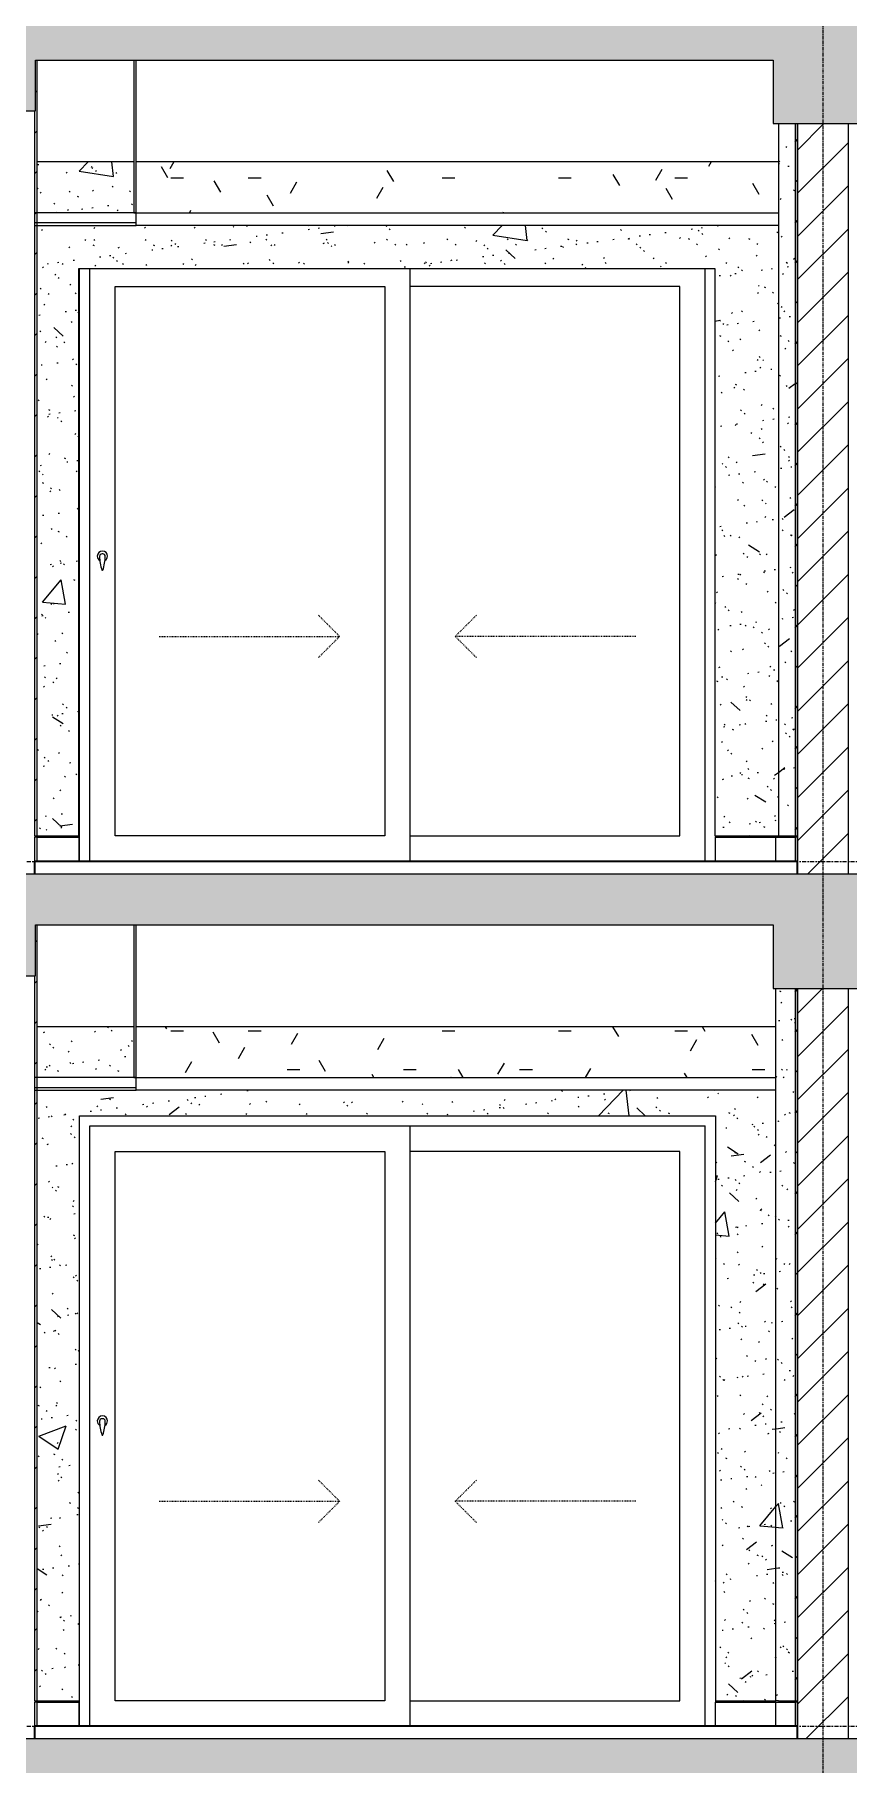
# Model space of a CAD drawing. Header units: millimetres. Extents: x -92143 to -2058, y -8802 to 35300.
# Drawn here: x -56637 to -53437, y 5450 to 12250 of the extents above; entities that cross this region are included whole.
import ezdxf

# ---------------------------------------------------------------- set-up
doc = ezdxf.new("R2010")
doc.units = ezdxf.units.MM
for name, pattern in [('Centre', [31.75, 6.35, -4.7625, 15.875, -4.7625]), ('Dash', [6.35, 3.175, -3.175]), ('Grid Line', [22.225, 12.7, -3.175, 3.175, -3.175])]:
    doc.linetypes.add(name, pattern=pattern)
for name, color, linetype, lineweight in [('0-1', 7, 'Continuous', 5), ('A-CLNG', 13, 'Continuous', 9), ('A-CLNG-1', 250, 'Continuous', 25), ('A-CLNG-2', 7, 'Continuous', 9), ('A-CLNG-PATT-3', 254, 'Continuous', 18), ('A-DETL-GENF-1', 7, 'Continuous', 9), ('A-DETL-THIN', 151, 'Continuous', 9), ('A-DOOR', 31, 'Continuous', 9), ('A-DOOR-FRAM', 31, 'Continuous', 9), ('A-DOOR-GLAZ', 31, 'Continuous', 9), ('A-DOOR-HDLN', 31, 'Dash', 18), ('A-FLOR-1', 10, 'Continuous', 35), ('A-FLOR-HRAL', 11, 'Continuous', 9), ('A-FLOR-HRAL-1', 253, 'Continuous', 18), ('A-FLOR-HRAL-2', 9, 'Continuous', 9), ('A-FLOR-LEVL-2', 51, 'Centre', 9), ('A-WALL', 113, 'Continuous', 9), ('A-WALL-3', 113, 'Continuous', 25), ('A-WALL-PATT-1', 7, 'Continuous', 9), ('A-WALL-PATT-2', 9, 'Continuous', 9), ('A-WALL-PATT-4', 111, 'Continuous', 9), ('I-WALL-1', 250, 'Continuous', 25), ('I-WALL-2', 7, 'Continuous', 9), ('S-BEAM-2', 7, 'Continuous', 9), ('S-GRID-1', 1, 'Grid Line', 9)]:
    doc.layers.add(name, color=color, linetype=linetype, lineweight=lineweight)
pattern_1 = [(45, (-51987.05, 14125), (-79.5495, 79.5495), [])]
pattern_2 = [(50, (-51987.05, 14125), (1093.104, -95.63), [114.3, -1257.3]), (355, (-51987, 14125), (-211.46, 1146.34), [91.44, -1005.84]), (100.451, (-51896, 14117), (881.66, 1050.7), [97.14, -1068.54]), (46.184, (-51987, 14429.8), (1626.47, -252.26), [171.45, -1885.95]), (96.636, (-51851.5, 14408.8), (1424.42, 1484.57), [145.7, -1602.8]), (351.184, (-51987, 14429.8), (1424.43, 1484.55), [137.16, -1508.76]), (21, (-51834.65, 14353.6), (909.69, -613.59), [114.3, -1257.3]), (326, (-51834.7, 14353.6), (370.81, 1105.13), [91.44, -1005.84]), (71.451, (-51758.8, 14302.5), (1280.5, 491.53), [97.14, -1068.54]), (37.5, (-51987.05, 14125), (18.531, 507.33), [50.292, -943.356, 50.292, -970.788, -1009.65]), (37.5, (-51987.05, 14125), (18.531, 507.33), [-2014.73, 50.29, -959.36]), (7.5, (-51987.05, 14125), (400.918, 601.084), [50.292, -531.876, 50.292, -920.496, -384.81]), (7.5, (-51987.05, 14125), (400.918, 601.084), [-1552.956, 50.29, -334.52]), (327.5, (-52326.9, 14125), (813.545, -34.374), [50.29, -330.71, 50.29, -1138.43, -1577.34]), (327.5, (-52326.9, 14125), (813.545, -34.374), [-1569.72, 50.29, -1527.05]), (317.5, (-52479.3, 14125), (888.775, 152.56), [50.29, -445.01, 50.29, -739.14, -1120.14]), (317.5, (-52479.3, 14125), (888.775, 152.56), [-1284.73, 50.29, -1069.85])]
pattern_3 = [(37.5, (-51987.05, 14125), (-4.7995, 146.8239), [5.029, -110.795, 5.029, -124.511, -123.825]), (37.5, (-51987.05, 14125), (-4.7995, 146.8239), [-245.364, 5.029, -118.796]), (7.5, (-51987.05, 14125), (134.8574, 215.047), [5.029, -57.455, 5.029, -99.365, -40.005]), (7.5, (-51987.05, 14125), (134.8574, 215.047), [-166.878, 5.029, -34.976]), (327.5, (-52080.78, 14125), (237.2978, 0.4316), [5.029, -33.071, 5.029, -132.131, -179.07]), (327.5, (-52080.78, 14125), (237.2978, 0.4316), [-175.26, 5.029, -174.041]), (317.5, (-52080.78, 14125), (229.067, 66.8792), [5.029, -14.021, 5.029, -84.887, -102.87]), (317.5, (-52080.78, 14125), (229.067, 66.8792), [-108.966, 5.029, -97.841])]
pattern_4 = [(0, (-51987.05, 14125), (609.6, 152.4), [50.292, -406.908, 50.292, -406.908, -2438.4]), (0, (-51987.05, 14125), (609.6, 152.4), [-914.4, 50.292, -864.108, 50.292, -406.908, -1066.8]), (0, (-51987.05, 14125), (609.6, 152.4), [-2286, 50.292, -254.508, 50.292, -711.708]), (120, (-51758.45, 14201.2), (-436.7823, 451.729), [50.292, -406.908, 50.292, -2845.308]), (120, (-51758.45, 14201.2), (-436.7823, 451.729), [-507.492, -406.908, 50.292, -864.108, -1524]), (120, (-51758.45, 14201.2), (-436.7823, 451.729), [-1828.8, 50.292, -406.908, 50.292, -1016.508]), (120, (-51758.45, 14201.2), (-436.7823, 451.729), [-2336.292, -254.508, 50.292, -711.708]), (240, (-51682.25, 14506), (-172.8177, -604.129), [50.292, -406.908, 50.292, -406.908, -2438.4]), (240, (-51682.25, 14506), (-172.8177, -604.129), [-914.4, 50.292, -864.108, 50.292, -406.908, -1066.8]), (240, (-51682.25, 14506), (-172.8177, -604.129), [-2286, 50.292, -254.508, 50.292, -711.708])]
pattern_5 = [(45, (-51987.05, 14125), (-84.8528, 84.8528), [])]

# ---------------------------------------------------------------- blocks, each defined once
blk = doc.blocks.new('NCV_TKTC_KET CAU_rvt-1-TKCS_MẶT CẮT E')
at = {"layer": 'S-BEAM-2'}
for p, q in [((-56246.9, 11750), (-56626.9, 11750)), ((-53711.9, 11750), (-56236.9, 11750)), ((-56246.9, 8350), (-56626.9, 8350)), ((-53721.9, 8350), (-56236.9, 8350))]:
    blk.add_line(p, q, dxfattribs=at)
blk = doc.blocks.new('Railing - Railing-1007198-TKCS_MẶT CẮT E')
at = {"layer": 'A-FLOR-HRAL-1'}
for p, q in [((-53636.9, 5695), (-53646.9, 5695)), ((-53646.9, 5695), (-53646.9, 5600)), ((-53636.9, 5600), (-53636.9, 5695)), ((-53646.9, 5600), (-53636.9, 5600))]:
    blk.add_line(p, q, dxfattribs=at)
at = {"layer": 'A-FLOR-HRAL-2'}
for p, q in [((-53960.3, 5600), (-53960.3, 5695)), ((-53960.3, 5695), (-53721.9, 5695)), ((-53721.9, 5600), (-53721.9, 5695)), ((-53721.9, 5695), (-53646.9, 5695))]:
    blk.add_line(p, q, dxfattribs=at)
blk = doc.blocks.new('Railing - Railing-1007197-TKCS_MẶT CẮT E')
at = {"layer": 'A-FLOR-HRAL-1'}
for p, q in [((-56626.9, 5695), (-56636.9, 5695)), ((-56636.9, 5695), (-56636.9, 5600)), ((-56626.9, 5600), (-56626.9, 5695)), ((-56636.9, 5600), (-56626.9, 5600))]:
    blk.add_line(p, q, dxfattribs=at)
blk = doc.blocks.new('Railing - Railing-915980-TKCS_MẶT CẮT E')
at = {"layer": 'A-FLOR-HRAL-2'}
for p, q in [((-56626.9, 5695), (-56462.4, 5695)), ((-56462.4, 5695), (-56462.4, 5600))]:
    blk.add_line(p, q, dxfattribs=at)
blk = doc.blocks.new('CL_01-VÁCH DỰNG THẠCH CAO CĂN HỘ LOẠI 1-5D3 - CL_01-VÁCH DỰNG THẠCH CAO CĂN HỘ LOẠI 1A-5-912760-TKCS_MẶT CẮT E')
at = {"layer": 'A-CLNG-PATT-3'}
h = blk.add_hatch(dxfattribs=at)
h.set_pattern_fill('FP_2', color=256, style=0, pattern_type=2)
h.set_pattern_definition(pattern_4)
h.paths.add_polyline_path([(-55010.3, 8150), (-53721.9, 8150), (-53721.9, 8350), (-56236.9, 8350), (-56236.9, 8150)])
at = {"layer": 'A-CLNG-1'}
for p, q in [((-56246.9, 8750), (-56246.9, 8150)), ((-56236.9, 8150), (-56236.9, 8750)), ((-56246.9, 8150), (-56236.9, 8150))]:
    blk.add_line(p, q, dxfattribs=at)
blk = doc.blocks.new('NCV_TKTC_TANG 2_rvt-1-TKCS_MẶT CẮT E')
at = {"layer": 'A-WALL-PATT-1'}
h = blk.add_hatch(dxfattribs=at)
h.set_pattern_fill('FP_5', color=256, style=0, pattern_type=2)
h.set_pattern_definition(pattern_1)
h.paths.add_polyline_path([(-56636.9, 5700), (-56626.9, 5700), (-56626.9, 8750), (-56633.3, 8750), (-56633.3, 8550), (-56636.9, 8550), (-56636.9, 5977.7)])
h = blk.add_hatch(dxfattribs=at)
h.set_pattern_fill('FP_5', color=256, style=0, pattern_type=2)
h.set_pattern_definition(pattern_1)
h.paths.add_polyline_path([(-53646.9, 5700), (-53636.9, 5700), (-53636.9, 8500), (-53646.9, 8500), (-53646.9, 5977.7)])
at = {"layer": 'A-WALL-PATT-2'}
h = blk.add_hatch(dxfattribs=at)
h.set_pattern_fill('FP_7', color=256, style=0, pattern_type=2)
h.set_pattern_definition(pattern_2)
h.paths.add_polyline_path([(-53711.9, 5700), (-53711.9, 8500), (-53721.9, 8500), (-53721.9, 5700)])
h = blk.add_hatch(dxfattribs=at)
h.set_pattern_fill('FP_6', color=256, style=0, pattern_type=2)
h.set_pattern_definition(pattern_3)
h.paths.add_polyline_path([(-53711.9, 5700), (-53711.9, 8500), (-53721.9, 8500), (-53721.9, 5700)])
h = blk.add_hatch(dxfattribs=at)
h.set_pattern_fill('FP_7', color=256, style=0, pattern_type=2)
h.set_pattern_definition(pattern_2)
h.paths.add_polyline_path([(-53646.9, 5700), (-53646.9, 8500), (-53711.9, 8500), (-53711.9, 5700)])
h = blk.add_hatch(dxfattribs=at)
h.set_pattern_fill('FP_6', color=256, style=0, pattern_type=2)
h.set_pattern_definition(pattern_3)
h.paths.add_polyline_path([(-53646.9, 5700), (-53646.9, 8500), (-53711.9, 8500), (-53711.9, 5700)])
h = blk.add_hatch(dxfattribs=at)
h.set_pattern_fill('FP_7', color=256, style=0, pattern_type=2)
h.set_pattern_definition(pattern_2)
h.paths.add_polyline_path([(-56551.6, 5700), (-56460.3, 5700), (-56460.3, 8000), (-53960.3, 8000), (-53960.3, 5700), (-53721.9, 5700), (-53721.9, 8100), (-56626.9, 8100), (-56626.9, 5700)])
h.paths.add_polyline_path([(-56492.4, 8150), (-56246.9, 8150), (-56246.9, 8350), (-56626.9, 8350), (-56626.9, 8150)])
h = blk.add_hatch(dxfattribs=at)
h.set_pattern_fill('FP_6', color=256, style=0, pattern_type=2)
h.set_pattern_definition(pattern_3)
h.paths.add_polyline_path([(-56551.6, 5700), (-56460.3, 5700), (-56460.3, 8000), (-53960.3, 8000), (-53960.3, 5700), (-53721.9, 5700), (-53721.9, 8100), (-56626.9, 8100), (-56626.9, 5700)])
h.paths.add_polyline_path([(-56492.4, 8150), (-56246.9, 8150), (-56246.9, 8350), (-56626.9, 8350), (-56626.9, 8150)])
at = {"layer": 'A-CLNG-1'}
for p, q in [((-56236.9, 8150), (-56636.9, 8150)), ((-56636.9, 8150), (-56636.9, 8100)), ((-56636.9, 8100), (-56236.9, 8100)), ((-56236.9, 8100), (-56236.9, 8150))]:
    blk.add_line(p, q, dxfattribs=at)
at = {"layer": 'A-CLNG-2'}
for p, q in [((-56236.9, 8110), (-56636.9, 8110)), ((-56236.9, 8150), (-53721.9, 8150)), ((-53721.9, 8100), (-56236.9, 8100))]:
    blk.add_line(p, q, dxfattribs=at)
at = {"layer": 'A-FLOR-1'}
for p, q in [((-53636.9, 5600), (-56636.9, 5600)), ((-56636.9, 5600), (-56636.9, 5550)), ((-53636.9, 5550), (-53636.9, 5600))]:
    blk.add_line(p, q, dxfattribs=at)
at = {"layer": 'I-WALL-1'}
for p, q in [((-56626.9, 5700), (-56626.9, 8750.1)), ((-56636.9, 8550), (-56636.9, 5700)), ((-53646.9, 8500), (-53646.9, 5700)), ((-53636.9, 5700), (-53636.9, 8500)), ((-56636.9, 5700), (-56626.9, 5700)), ((-53646.9, 5700), (-53636.9, 5700))]:
    blk.add_line(p, q, dxfattribs=at)
at = {"layer": 'I-WALL-2'}
for p, q in [((-53721.9, 5700), (-53721.9, 8500)), ((-56460.3, 5700), (-56460.3, 8000)), ((-56460.3, 8000), (-53960.3, 8000)), ((-53960.3, 8000), (-53960.3, 5700)), ((-56626.9, 5700), (-56460.3, 5700)), ((-53960.3, 5700), (-53721.9, 5700)), ((-53711.9, 5700), (-53721.9, 5700)), ((-53711.9, 5700), (-53646.9, 5700))]:
    blk.add_line(p, q, dxfattribs=at)
at = {"layer": 'A-CLNG'}
blk.add_blockref('CL_01-VÁCH DỰNG THẠCH CAO CĂN HỘ LOẠI 1-5D3 - CL_01-VÁCH DỰNG THẠCH CAO CĂN HỘ LOẠI 1A-5-912760-TKCS_MẶT CẮT E', (0, 0), dxfattribs=at)
at = {"layer": 'A-FLOR-HRAL'}
for name in ['Railing - Railing-1007197-TKCS_MẶT CẮT E', 'Railing - Railing-915980-TKCS_MẶT CẮT E', 'Railing - Railing-1007198-TKCS_MẶT CẮT E']:
    blk.add_blockref(name, (0, 0), dxfattribs=at)
blk = doc.blocks.new('Railing - Railing-999757-TKCS_MẶT CẮT E')
at = {"layer": 'A-FLOR-HRAL-1'}
for p, q in [((-53636.9, 12495), (-53646.9, 12495)), ((-53646.9, 12495), (-53646.9, 12400)), ((-53636.9, 12400), (-53636.9, 12495)), ((-53646.9, 12400), (-53636.9, 12400))]:
    blk.add_line(p, q, dxfattribs=at)
at = {"layer": 'A-FLOR-HRAL-2'}
for p, q in [((-53960.3, 12400), (-53960.3, 12495)), ((-53960.3, 12495), (-53721.9, 12495)), ((-53721.9, 12400), (-53721.9, 12495)), ((-53721.9, 12495), (-53646.9, 12495))]:
    blk.add_line(p, q, dxfattribs=at)
blk = doc.blocks.new('Railing - Railing-999756-TKCS_MẶT CẮT E')
at = {"layer": 'A-FLOR-HRAL-1'}
for p, q in [((-56626.9, 12495), (-56636.9, 12495)), ((-56636.9, 12495), (-56636.9, 12400)), ((-56626.9, 12400), (-56626.9, 12495)), ((-56636.9, 12400), (-56626.9, 12400))]:
    blk.add_line(p, q, dxfattribs=at)
blk = doc.blocks.new('Railing - Railing-968433-TKCS_MẶT CẮT E')
at = {"layer": 'A-FLOR-HRAL-2'}
for p, q in [((-56626.9, 12495), (-56462.4, 12495)), ((-56462.4, 12495), (-56462.4, 12400))]:
    blk.add_line(p, q, dxfattribs=at)
blk = doc.blocks.new('CL_01-VÁCH DỰNG THẠCH CAO CĂN HỘ LOẠI 1-5D3 - CL_01-VÁCH DỰNG THẠCH CAO CĂN HỘ LOẠI 1A-5-V177-TKCS_MẶT CẮT E')
at = {"layer": 'A-CLNG-PATT-3'}
h = blk.add_hatch(dxfattribs=at)
h.set_pattern_fill('FP_2', color=256, style=0, pattern_type=2)
h.set_pattern_definition(pattern_4)
h.paths.add_polyline_path([(-55010.3, 11550), (-53711.9, 11550), (-53711.9, 11750), (-56236.9, 11750), (-56236.9, 11550)])
at = {"layer": 'A-CLNG-1'}
for p, q in [((-56246.9, 12150), (-56246.9, 11550)), ((-56236.9, 11550), (-56236.9, 12150)), ((-56246.9, 11550), (-56236.9, 11550))]:
    blk.add_line(p, q, dxfattribs=at)
blk = doc.blocks.new('NCV_TKTC_TANG 3 - 4_rvt-2-TKCS_MẶT CẮT E')
at = {"layer": 'A-WALL-PATT-1'}
h = blk.add_hatch(dxfattribs=at)
h.set_pattern_fill('FP_5', color=256, style=0, pattern_type=2)
h.set_pattern_definition(pattern_1)
h.paths.add_polyline_path([(-56636.9, 9100), (-56626.9, 9100), (-56626.9, 12150), (-56633.3, 12150), (-56633.3, 11950), (-56636.9, 11950), (-56636.9, 9630.1)])
h = blk.add_hatch(dxfattribs=at)
h.set_pattern_fill('FP_5', color=256, style=0, pattern_type=2)
h.set_pattern_definition(pattern_1)
h.paths.add_polyline_path([(-53646.9, 9100), (-53636.9, 9100), (-53636.9, 11900), (-53646.9, 11900), (-53646.9, 9630.1)])
at = {"layer": 'A-WALL-PATT-2'}
h = blk.add_hatch(dxfattribs=at)
h.set_pattern_fill('FP_7', color=256, style=0, pattern_type=2)
h.set_pattern_definition(pattern_2)
h.paths.add_polyline_path([(-53646.9, 9100), (-53646.9, 11900), (-53711.9, 11900), (-53711.9, 9100)])
h = blk.add_hatch(dxfattribs=at)
h.set_pattern_fill('FP_6', color=256, style=0, pattern_type=2)
h.set_pattern_definition(pattern_3)
h.paths.add_polyline_path([(-53646.9, 9100), (-53646.9, 11900), (-53711.9, 11900), (-53711.9, 9100)])
h = blk.add_hatch(dxfattribs=at)
h.set_pattern_fill('FP_7', color=256, style=0, pattern_type=2)
h.set_pattern_definition(pattern_2)
h.paths.add_polyline_path([(-56626.9, 9100), (-56462.4, 9100), (-56462.4, 11330), (-53962.4, 11330), (-53962.4, 9100), (-53711.9, 9100), (-53711.9, 11500), (-56626.9, 11500), (-56626.9, 9630.1)])
h.paths.add_polyline_path([(-56505, 11550), (-56246.9, 11550), (-56246.9, 11750), (-56626.9, 11750), (-56626.9, 11550)])
h = blk.add_hatch(dxfattribs=at)
h.set_pattern_fill('FP_6', color=256, style=0, pattern_type=2)
h.set_pattern_definition(pattern_3)
h.paths.add_polyline_path([(-56626.9, 9100), (-56462.4, 9100), (-56462.4, 11330), (-53962.4, 11330), (-53962.4, 9100), (-53711.9, 9100), (-53711.9, 11500), (-56626.9, 11500), (-56626.9, 9630.1)])
h.paths.add_polyline_path([(-56505, 11550), (-56246.9, 11550), (-56246.9, 11750), (-56626.9, 11750), (-56626.9, 11550)])
at = {"layer": 'A-CLNG-1'}
for p, q in [((-56236.9, 11550), (-56636.9, 11550)), ((-56636.9, 11550), (-56636.9, 11500)), ((-56636.9, 11500), (-56236.9, 11500)), ((-56236.9, 11500), (-56236.9, 11550))]:
    blk.add_line(p, q, dxfattribs=at)
at = {"layer": 'A-CLNG-2'}
for p, q in [((-56236.9, 11510), (-56636.9, 11510)), ((-56236.9, 11550), (-53711.9, 11550)), ((-53711.9, 11500), (-56236.9, 11500))]:
    blk.add_line(p, q, dxfattribs=at)
at = {"layer": 'A-FLOR-1'}
for p, q in [((-53636.9, 9000), (-56636.9, 9000)), ((-56636.9, 9000), (-56636.9, 8950)), ((-53636.9, 8950), (-53636.9, 9000))]:
    blk.add_line(p, q, dxfattribs=at)
at = {"layer": 'I-WALL-1'}
for p, q in [((-56626.9, 9100), (-56626.9, 12150.1)), ((-56636.9, 11950), (-56636.9, 9100)), ((-53646.9, 11900), (-53646.9, 9100)), ((-53636.9, 9100), (-53636.9, 11900)), ((-56636.9, 9100), (-56626.9, 9100)), ((-53646.9, 9100), (-53636.9, 9100))]:
    blk.add_line(p, q, dxfattribs=at)
at = {"layer": 'I-WALL-2'}
for p, q in [((-53711.9, 11900), (-53711.9, 9100)), ((-56462.4, 9100), (-56462.4, 11330)), ((-56462.4, 11330), (-53962.4, 11330)), ((-53962.4, 11330), (-53962.4, 9100)), ((-56626.9, 9100), (-56462.4, 9100)), ((-53962.4, 9100), (-53711.9, 9100)), ((-53711.9, 9100), (-53646.9, 9100))]:
    blk.add_line(p, q, dxfattribs=at)
at = {"layer": 'A-CLNG'}
blk.add_blockref('CL_01-VÁCH DỰNG THẠCH CAO CĂN HỘ LOẠI 1-5D3 - CL_01-VÁCH DỰNG THẠCH CAO CĂN HỘ LOẠI 1A-5-V177-TKCS_MẶT CẮT E', (0, 0), dxfattribs=at)
at = {"layer": 'A-FLOR-HRAL'}
for name in ['Railing - Railing-999756-TKCS_MẶT CẮT E', 'Railing - Railing-968433-TKCS_MẶT CẮT E', 'Railing - Railing-999757-TKCS_MẶT CẮT E']:
    blk.add_blockref(name, (0, -3400), dxfattribs=at)
blk = doc.blocks.new('DEG_02-DEG_03 - DEG_02-2500x2400mm-CỬA ĐI 02 CÁNH TRƯỢT-V76-TKCS_MẶT CẮT E')
at = {"layer": 'A-DOOR'}
for p, q in [((-55160.3, 2200), (-55160.3, 4560)), ((-56320.3, 2300), (-56320.3, 4460)), ((-56320.3, 4460), (-55260.3, 4460)), ((-55260.3, 4460), (-55260.3, 2300)), ((-55260.3, 2300), (-56320.3, 2300))]:
    blk.add_line(p, q, dxfattribs=at)
at = {"layer": 'A-DOOR', "flags": 128}
blk.add_lwpolyline([(-56368.8, 3408.7), (-56368.8, 3408.7), (-56368.8, 3408.7), (-56368.8, 3408.7), (-56368.8, 3408.7), (-56368.9, 3408.7), (-56368.9, 3408.7), (-56368.9, 3408.7), (-56368.9, 3408.7), (-56368.9, 3408.7), (-56369, 3408.7), (-56369, 3408.7), (-56369, 3408.7), (-56369, 3408.7), (-56369.1, 3408.7), (-56369.1, 3408.7), (-56369.1, 3408.7), (-56369.2, 3408.7), (-56369.2, 3408.7), (-56369.3, 3408.7), (-56369.3, 3408.7), (-56369.4, 3408.7), (-56369.4, 3408.7), (-56369.5, 3408.7), (-56369.5, 3408.7), (-56369.6, 3408.7), (-56369.6, 3408.7), (-56369.7, 3408.7), (-56369.7, 3408.7), (-56369.8, 3408.7), (-56369.8, 3408.7), (-56369.9, 3408.7), (-56369.9, 3408.7), (-56370, 3408.7), (-56370.1, 3408.7), (-56370.1, 3408.7), (-56370.2, 3408.7), (-56370.2, 3408.7), (-56370.3, 3408.7), (-56370.4, 3408.7), (-56370.4, 3408.7), (-56370.5, 3408.7), (-56370.5, 3408.7), (-56370.6, 3408.7), (-56370.7, 3408.7), (-56370.7, 3408.7), (-56370.8, 3408.7), (-56370.8, 3408.7), (-56370.9, 3408.7), (-56370.9, 3408.7), (-56371, 3408.7), (-56371, 3408.7), (-56371.1, 3408.7), (-56371.1, 3408.7), (-56371.2, 3408.7), (-56371.2, 3408.7), (-56371.3, 3408.7), (-56371.3, 3408.7), (-56371.4, 3408.7), (-56371.4, 3408.7), (-56371.5, 3408.7), (-56371.5, 3408.7), (-56371.5, 3408.7), (-56371.6, 3408.7), (-56371.6, 3408.7), (-56371.6, 3408.7), (-56371.7, 3408.7), (-56371.7, 3408.7), (-56371.7, 3408.7), (-56371.7, 3408.7), (-56371.7, 3408.7), (-56371.8, 3408.7), (-56371.8, 3408.7), (-56371.8, 3408.7), (-56371.8, 3408.7), (-56371.8, 3408.7), (-56371.8, 3408.7)], dxfattribs=at)
at = {"layer": 'A-DOOR'}
for centre, radius, start, end in [((-56370.3, 3400), 20, 0, 180), ((-56371.8, 3399.2), 9.45, 90, 180), ((-56368.8, 3399.2), 9.45, 0, 90), ((-56370.3, 3400), 20, 180, 240), ((-56216.5, 3399.2), 164.8, 180, 199.13397), ((-56369.9, 3346), 2.34, 199.13397, 261.03098), ((-56370.7, 3346), 2.34, 278.96902, 340.86603), ((-56524.1, 3399.2), 164.8, 340.86603, 0), ((-56370.3, 3400), 20, 300, 360)]:
    blk.add_arc(centre, radius, start, end, dxfattribs=at)
at = {"layer": 'A-DOOR-FRAM'}
for p, q in [((-56420.3, 2200), (-56420.3, 4560)), ((-56420.3, 4560), (-54000.3, 4560)), ((-54000.3, 2200), (-54000.3, 4560))]:
    blk.add_line(p, q, dxfattribs=at)
at = {"layer": 'A-DOOR-GLAZ'}
for p, q in [((-54100.3, 4460), (-55160.3, 4460)), ((-54100.3, 2300), (-54100.3, 4460)), ((-55160.3, 2300), (-54100.3, 2300))]:
    blk.add_line(p, q, dxfattribs=at)
at = {"layer": 'A-DOOR-HDLN'}
for p, q in [((-55437.6, 3084.2), (-55522.4, 3169.1)), ((-54983.1, 3084.2), (-54898.2, 3169.1)), ((-56147.6, 3084.2), (-55437.6, 3084.2)), ((-55437.6, 3084.2), (-55522.4, 2999.4)), ((-54983.1, 3084.2), (-54898.2, 2999.4)), ((-54273.1, 3084.2), (-54983.1, 3084.2))]:
    blk.add_line(p, q, dxfattribs=at)
blk = doc.blocks.new('DEG_02-DEG_03 - DEG_02-2500x2400mm-CỬA ĐI 02 CÁNH TRƯỢT-V81-TKCS_MẶT CẮT E')
at = {"layer": 'A-DOOR'}
for p, q in [((-55160.3, 9000), (-55160.3, 11330)), ((-56320.3, 9100), (-56320.3, 11260)), ((-56320.3, 11260), (-55260.3, 11260)), ((-55260.3, 11260), (-55260.3, 9100)), ((-55260.3, 9100), (-56320.3, 9100))]:
    blk.add_line(p, q, dxfattribs=at)
at = {"layer": 'A-DOOR', "flags": 128}
blk.add_lwpolyline([(-56368.8, 10208.7), (-56368.8, 10208.7), (-56368.8, 10208.7), (-56368.8, 10208.7), (-56368.8, 10208.7), (-56368.9, 10208.7), (-56368.9, 10208.7), (-56368.9, 10208.7), (-56368.9, 10208.7), (-56368.9, 10208.7), (-56369, 10208.7), (-56369, 10208.7), (-56369, 10208.7), (-56369, 10208.7), (-56369.1, 10208.7), (-56369.1, 10208.7), (-56369.1, 10208.7), (-56369.2, 10208.7), (-56369.2, 10208.7), (-56369.3, 10208.7), (-56369.3, 10208.7), (-56369.4, 10208.7), (-56369.4, 10208.7), (-56369.5, 10208.7), (-56369.5, 10208.7), (-56369.6, 10208.7), (-56369.6, 10208.7), (-56369.7, 10208.7), (-56369.7, 10208.7), (-56369.8, 10208.7), (-56369.8, 10208.7), (-56369.9, 10208.7), (-56369.9, 10208.7), (-56370, 10208.7), (-56370.1, 10208.7), (-56370.1, 10208.7), (-56370.2, 10208.7), (-56370.2, 10208.7), (-56370.3, 10208.7), (-56370.4, 10208.7), (-56370.4, 10208.7), (-56370.5, 10208.7), (-56370.5, 10208.7), (-56370.6, 10208.7), (-56370.7, 10208.7), (-56370.7, 10208.7), (-56370.8, 10208.7), (-56370.8, 10208.7), (-56370.9, 10208.7), (-56370.9, 10208.7), (-56371, 10208.7), (-56371, 10208.7), (-56371.1, 10208.7), (-56371.1, 10208.7), (-56371.2, 10208.7), (-56371.2, 10208.7), (-56371.3, 10208.7), (-56371.3, 10208.7), (-56371.4, 10208.7), (-56371.4, 10208.7), (-56371.5, 10208.7), (-56371.5, 10208.7), (-56371.5, 10208.7), (-56371.6, 10208.7), (-56371.6, 10208.7), (-56371.6, 10208.7), (-56371.7, 10208.7), (-56371.7, 10208.7), (-56371.7, 10208.7), (-56371.7, 10208.7), (-56371.7, 10208.7), (-56371.8, 10208.7), (-56371.8, 10208.7), (-56371.8, 10208.7), (-56371.8, 10208.7), (-56371.8, 10208.7), (-56371.8, 10208.7)], dxfattribs=at)
at = {"layer": 'A-DOOR'}
for centre, radius, start, end in [((-56370.3, 10200), 20, 0, 180), ((-56371.8, 10199.2), 9.45, 90, 180), ((-56368.8, 10199.2), 9.45, 0, 90), ((-56370.3, 10200), 20, 180, 240), ((-56216.5, 10199.2), 164.8, 180, 199.13397), ((-56369.9, 10146), 2.34, 199.13397, 261.03098), ((-56370.7, 10146), 2.34, 278.96902, 340.86603), ((-56524.1, 10199.2), 164.8, 340.86603, 0), ((-56370.3, 10200), 20, 300, 0)]:
    blk.add_arc(centre, radius, start, end, dxfattribs=at)
at = {"layer": 'A-DOOR-FRAM'}
for p, q in [((-56420.3, 9000), (-56420.3, 11330)), ((-54000.3, 9000), (-54000.3, 11330))]:
    blk.add_line(p, q, dxfattribs=at)
at = {"layer": 'A-DOOR-GLAZ'}
for p, q in [((-54100.3, 11260), (-55160.3, 11260)), ((-54100.3, 9100), (-54100.3, 11260)), ((-55160.3, 9100), (-54100.3, 9100))]:
    blk.add_line(p, q, dxfattribs=at)
at = {"layer": 'A-DOOR-HDLN'}
for p, q in [((-55437.6, 9884.2), (-55522.4, 9969.1)), ((-54983.1, 9884.2), (-54898.2, 9969.1)), ((-56147.6, 9884.2), (-55437.6, 9884.2)), ((-55437.6, 9884.2), (-55522.4, 9799.4)), ((-54983.1, 9884.2), (-54898.2, 9799.4)), ((-54273.1, 9884.2), (-54983.1, 9884.2))]:
    blk.add_line(p, q, dxfattribs=at)

msp = doc.modelspace()

# ---------------------------------------------------------------- hatches: boundary and pattern name
at = {"layer": 'A-DETL-GENF-1'}
for points in [[(-17236.9, 11750), (-17236.9, 12350), (-78233.3, 12350), (-78233.3, 11750), (-77935.7, 11750), (-77935.7, 12150), (-73233.6, 12150), (-73233.6, 11950), (-73033.3, 11950), (-73033.3, 12150), (-70108.5, 12150), (-70108.5, 11900), (-69708.5, 11900), (-69708.5, 12150), (-65032.3, 12150), (-65032.3, 11950), (-64832.3, 11950), (-64832.3, 12150), (-61933.6, 12150), (-61933.6, 11900), (-61533.6, 11900), (-61533.6, 12150), (-56833.3, 12150), (-56833.3, 11950), (-56633.3, 11950), (-56633.3, 12150), (-53733.2, 12150), (-53733.2, 11900), (-53333.2, 11900), (-53333.2, 12150), (-48635.6, 12150), (-48635.6, 11950), (-48435.6, 11950), (-48435.6, 12150), (-45535.3, 12150), (-45535.3, 11900), (-45134.4, 11900), (-45134.4, 12150), (-40434.4, 12150), (-40434.4, 11950), (-40234.4, 11950), (-40234.4, 12150), (-37436.9, 12150), (-37436.9, 11900), (-37037.4, 11900), (-37037.4, 12150), (-33860.3, 12150), (-33860.3, 11900), (-33436.9, 11900), (-33436.9, 12150), (-30635.3, 12150), (-30635.3, 11950), (-30435.3, 11950), (-30435.3, 12150), (-25735.7, 12150), (-25735.7, 11900), (-25335.7, 11900), (-25335.7, 12150), (-22435.3, 12150), (-22435.3, 11950), (-22235.3, 11950), (-22235.3, 12150), (-17535.3, 12150), (-17535.3, 11750)], [(-77935.7, 8350), (-77935.7, 8750), (-73233.6, 8750), (-73233.6, 8550), (-73033.3, 8550), (-73033.3, 8750), (-70108.5, 8750), (-70108.5, 8500), (-69708.5, 8500), (-69708.5, 8750), (-65032.3, 8750), (-65032.3, 8550), (-64832.3, 8550), (-64832.3, 8750), (-61933.6, 8750), (-61933.6, 8500), (-61533.6, 8500), (-61533.6, 8750), (-56833.3, 8750), (-56833.3, 8550), (-56633.3, 8550), (-56633.3, 8750), (-53733.2, 8750), (-53733.2, 8500), (-53333.2, 8500), (-53333.2, 8750), (-48635.6, 8750), (-48635.6, 8550), (-48435.6, 8550), (-48435.6, 8750), (-45535.3, 8750), (-45535.3, 8500), (-45134.4, 8500), (-45134.4, 8750), (-40434.4, 8750), (-40434.4, 8550), (-40234.4, 8550), (-40234.4, 8750), (-37436.9, 8750), (-37436.9, 8500), (-37037.4, 8500), (-37037.4, 8750), (-33860.3, 8750), (-33860.3, 8500), (-33436.9, 8500), (-33436.9, 8750), (-30635.3, 8750), (-30635.3, 8550), (-30435.3, 8550), (-30435.3, 8750), (-25735.7, 8750), (-25735.7, 8500), (-25335.7, 8500), (-25335.7, 8750), (-22435.3, 8750), (-22435.3, 8550), (-22235.3, 8550), (-22235.3, 8750), (-17535.3, 8750), (-17535.3, 8350), (-17236.9, 8350), (-17236.9, 8950), (-78233.3, 8950), (-78233.3, 8350)], [(-17236.9, 4950), (-17236.9, 5550), (-78233.3, 5550), (-78233.3, 4950), (-77935.7, 4950), (-77935.7, 5350), (-73233.6, 5350), (-73233.6, 5150), (-73033.3, 5150), (-73033.3, 5350), (-70108.5, 5350), (-70108.5, 5100), (-69708.5, 5100), (-69708.5, 5350), (-65032.3, 5350), (-65032.3, 5150), (-64832.3, 5150), (-64832.3, 5350), (-61933.6, 5350), (-61933.6, 5100), (-61533.6, 5100), (-61533.6, 5350), (-56833.3, 5350), (-56833.3, 5150), (-56633.3, 5150), (-56633.3, 5350), (-53733.2, 5350), (-53733.2, 5100), (-53333.2, 5100), (-53333.2, 5350), (-48635.6, 5350), (-48635.6, 5150), (-48435.6, 5150), (-48435.6, 5350), (-45535.3, 5350), (-45535.3, 5100), (-45134.4, 5100), (-45134.4, 5350), (-40434.4, 5350), (-40434.4, 5150), (-40234.4, 5150), (-40234.4, 5350), (-37436.9, 5350), (-37436.9, 5100), (-37037.4, 5100), (-37037.4, 5350), (-33860.3, 5350), (-33860.3, 5100), (-33436.9, 5100), (-33436.9, 5350), (-30635.3, 5350), (-30635.3, 5150), (-30435.3, 5150), (-30435.3, 5350), (-25735.7, 5350), (-25735.7, 5100), (-25335.7, 5100), (-25335.7, 5350), (-22435.3, 5350), (-22435.3, 5150), (-22235.3, 5150), (-22235.3, 5350), (-17535.3, 5350), (-17535.3, 4950)]]:
    msp.add_hatch(color=256, dxfattribs=at).paths.add_polyline_path(points)
at = {"layer": 'A-WALL-PATT-4'}
h = msp.add_hatch(dxfattribs=at)
h.set_pattern_fill('FP_1', color=256, style=0, pattern_type=2)
h.set_pattern_definition(pattern_5)
h.paths.add_polyline_path([(-53468.9, 8950), (-53437.4, 8950), (-53437.4, 11900), (-53637.4, 11900), (-53637.4, 8950)])
h = msp.add_hatch(dxfattribs=at)
h.set_pattern_fill('FP_1', color=256, style=0, pattern_type=2)
h.set_pattern_definition(pattern_5)
h.paths.add_polyline_path([(-53468.9, 5550), (-53437.4, 5550), (-53437.4, 8500), (-53637.4, 8500), (-53637.4, 5550)])

# ---------------------------------------------------------------- linework, layer by layer
at = {"layer": 'A-DETL-THIN'}
for p, q in [((-56633.3, 11950), (-56633.3, 12150)), ((-56633.3, 12150), (-53733.2, 12150)), ((-53733.2, 12150), (-53733.2, 11900)), ((-56833.3, 11950), (-56633.3, 11950)), ((-53733.2, 11900), (-53333.2, 11900)), ((-37037.4, 8950), (-78233.3, 8950)), ((-56633.3, 8550), (-56633.3, 8750)), ((-56633.3, 8750), (-53733.2, 8750)), ((-53733.2, 8750), (-53733.2, 8500)), ((-56833.3, 8550), (-56633.3, 8550)), ((-53733.2, 8500), (-53333.2, 8500)), ((-37037.4, 5550), (-78233.3, 5550))]:
    msp.add_line(p, q, dxfattribs=at)
at = {"layer": 'A-FLOR-LEVL-2'}
for p, q in [((-92142.8, 9000), (-5549.7, 9000)), ((-92142.8, 5600), (-5549.7, 5600))]:
    msp.add_line(p, q, dxfattribs=at)
at = {"layer": 'A-WALL'}
for p, q in [((-56460.3, 9000), (-56460.3, 11330)), ((-56635.3, 9100), (-56635.3, 9095)), ((-53960.3, 9100), (-53960.3, 9095)), ((-56635.3, 5700), (-56635.3, 5695)), ((-56460.3, 5600), (-56460.3, 5700)), ((-53960.3, 5700), (-53960.3, 5695))]:
    msp.add_line(p, q, dxfattribs=at)
at = {"layer": 'A-WALL-3'}
for p, q in [((-53637.4, 11900), (-53637.4, 8950)), ((-53437.4, 8950), (-53437.4, 11900)), ((-53637.4, 8500), (-53637.4, 5550)), ((-53437.4, 5550), (-53437.4, 8500))]:
    msp.add_line(p, q, dxfattribs=at)
at = {"layer": 'S-GRID-1'}
msp.add_line((-53536.9, -3701.5), (-53536.9, 30542.5), dxfattribs=at)

# ---------------------------------------------------------------- block references
at = {"layer": '0-1'}
for name in ['NCV_TKTC_KET CAU_rvt-1-TKCS_MẶT CẮT E', 'NCV_TKTC_TANG 3 - 4_rvt-2-TKCS_MẶT CẮT E', 'NCV_TKTC_TANG 2_rvt-1-TKCS_MẶT CẮT E']:
    msp.add_blockref(name, (0, 0), dxfattribs=at)
at = {"layer": 'A-DOOR'}
for name, p in [('DEG_02-DEG_03 - DEG_02-2500x2400mm-CỬA ĐI 02 CÁNH TRƯỢT-V81-TKCS_MẶT CẮT E', (0, 0)), ('DEG_02-DEG_03 - DEG_02-2500x2400mm-CỬA ĐI 02 CÁNH TRƯỢT-V76-TKCS_MẶT CẮT E', (0, 3400))]:
    msp.add_blockref(name, p, dxfattribs=at)

doc.saveas('drawing.dxf')
